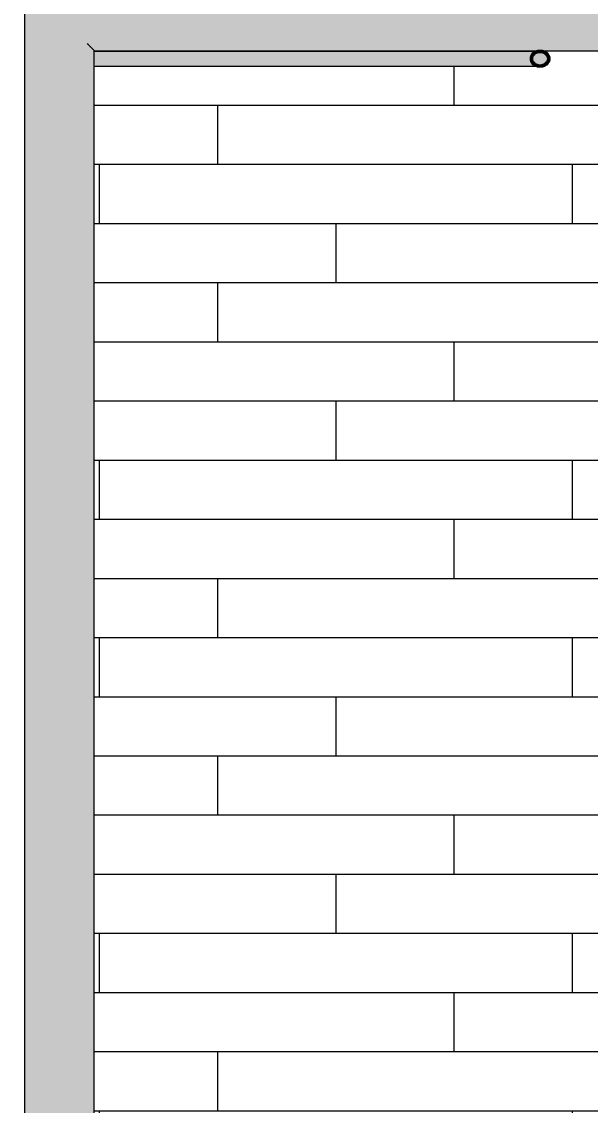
# Model space of a CAD drawing. Header units: inches. Extents: x -4218 to -1814, y 9706 to 12426.
# Drawn here: x -3926.9 to -3888.5, y 11357.7 to 11431 of the extents above; entities that cross this region are included whole.
import ezdxf

# ---------------------------------------------------------------- set-up
doc = ezdxf.new("R2010")
doc.units = ezdxf.units.IN
doc.header["$MEASUREMENT"] = 0
for name, color, linetype, lineweight in [('0-1', 7, 'Continuous', 5), ('0-2', 10, 'Continuous', 13), ('A-ANNO-DIMS', 211, 'Continuous', 9), ('A-ANNO-DIMS-96', 211, 'Continuous', 9), ('A-FLOR-HRAL-1', 7, 'Continuous', 9), ('A-FLOR-PATT-1', 35, 'Continuous', 9), ('A-WALL-3', 250, 'Continuous', 50), ('A-WALL-4', 10, 'Continuous', 13), ('A-WALL-9', 135, 'Continuous', 13)]:
    doc.layers.add(name, color=color, linetype=linetype, lineweight=lineweight)
doc.styles.add('Century Gothic', font='ufonts.com_century-gothic.ttf', dxfattribs={"height": 9})
doc.dimstyles.new('OD__1_8__Tol__', dxfattribs={"dimscale": 12, "dimtxt": 9.397514, "dimasz": 1, "dimexe": 0.75, "dimexo": 0.5, "dimgap": 0.125, "dimtad": 1, "dimdec": 3, "dimrnd": 0.125, "dimzin": 3, "dimdsep": 46, "dimlunit": 4, "dimtxsty": 'Century Gothic', "dimblk1": 'OBLIQUE', "dimblk2": 'OBLIQUE', "dimsah": 1, "dimcen": 0.09, "dimdle": 0.75, "dimazin": 0, "dimtfac": 1, "dimtdec": 4, "dimtix": 1, "dimtmove": 0, "dimatfit": 3, "dimfxl": 1, "dimtvp": 1, "dimtfill": 1, "dimfrac": 2, "dimtolj": 1, "dimtzin": 0, "dimarcsym": 2})

# ---------------------------------------------------------------- blocks, each defined once
blk = doc.blocks.new('Railing - Railing-2550578-FLOOR PLAN - 2ND FLOOR')
at = {"layer": 'A-FLOR-HRAL-1'}
for points in [[(-3926.724, 11203.127), (-3926.251, 11203.6), (-3926.251, 11433.279), (-3926.724, 11433.752), (-3926.724, 11203.143)], [(-3926.251, 11203.6), (-3922.472, 11207.379), (-3922.472, 11429.5), (-3926.251, 11433.279), (-3926.251, 11204.264)], [(-3922.472, 11429.5), (-3861.112, 11429.5), (-3861.112, 11433.279), (-3926.251, 11433.279)], [(-3922.472, 11207.379), (-3921.999, 11207.886), (-3922.015, 11429.043), (-3922.472, 11429.5), (-3922.472, 11207.501)], [(-3892.246, 11429.027), (-3861.112, 11429.043), (-3861.112, 11429.5), (-3922.472, 11429.5), (-3921.999, 11429.027), (-3892.341, 11429.027)]]:
    blk.add_hatch(color=256, dxfattribs=at).paths.add_polyline_path(points, flags=0)
for p, q in [((-3926.724, 11433.752), (-3926.724, 11203.127)), ((-3921.999, 11207.852), (-3921.999, 11429.027)), ((-3921.999, 11429.027), (-3861.112, 11429.027))]:
    blk.add_line(p, q, dxfattribs=at)
blk.add_open_spline([(-3921.999, 11429.027), (-3921.999, 11429.027), (-3922.007, 11429.035), (-3922.034, 11429.062), (-3922.061, 11429.089), (-3922.09, 11429.118), (-3922.116, 11429.144), (-3922.145, 11429.172), (-3922.183, 11429.211), (-3922.226, 11429.254), (-3922.263, 11429.29), (-3922.3, 11429.328), (-3922.369, 11429.397), (-3922.431, 11429.457), (-3922.472, 11429.5)], degree=3, knots=[0, 0, 0, 0, 0.166667, 0.25, 0.333333, 0.416667, 0.458333, 0.5, 0.583333, 0.666667, 0.708333, 0.75, 0.833333, 1, 1, 1, 1], dxfattribs=at)
blk = doc.blocks.new('Walls 106 - Walls 1-2559867-FLOOR PLAN - 2ND FLOOR')
at = {"layer": 'A-WALL-9'}
for points in [[(-3921.693, 11427.982), (-3892.004, 11427.999), (-3892.268, 11428.129), (-3892.407, 11428.305), (-3892.441, 11428.542), (-3892.341, 11428.766), (-3892.129, 11428.925), (-3891.996, 11428.982), (-3921.85, 11428.964), (-3921.999, 11428.908), (-3921.96, 11428.039), (-3921.698, 11427.983)], [(-3891.855, 11427.982), (-3891.565, 11428.049), (-3891.37, 11428.198), (-3891.297, 11428.353), (-3891.27, 11428.542), (-3891.37, 11428.766), (-3891.582, 11428.925), (-3891.855, 11428.982), (-3892.146, 11428.915), (-3892.341, 11428.766), (-3892.413, 11428.612), (-3892.421, 11428.353), (-3892.341, 11428.198), (-3892.129, 11428.039), (-3891.996, 11427.997)]]:
    blk.add_hatch(color=256, dxfattribs=at).paths.add_polyline_path(points, flags=0)
at = {"layer": 'A-WALL-3', "flags": 128}
for points in [[(-3891.855, 11428.982), (-3891.996, 11428.968), (-3892.129, 11428.925), (-3892.246, 11428.856), (-3892.341, 11428.766), (-3892.407, 11428.659), (-3892.441, 11428.542), (-3892.441, 11428.422), (-3892.407, 11428.305), (-3892.341, 11428.198), (-3892.246, 11428.108), (-3892.129, 11428.039), (-3891.996, 11427.997), (-3891.855, 11427.982)], [(-3891.855, 11427.982), (-3891.714, 11427.997), (-3891.581, 11428.039), (-3891.464, 11428.108), (-3891.37, 11428.198), (-3891.304, 11428.305), (-3891.27, 11428.422), (-3891.27, 11428.542), (-3891.304, 11428.659), (-3891.37, 11428.766), (-3891.464, 11428.856), (-3891.581, 11428.925), (-3891.714, 11428.968), (-3891.855, 11428.982)]]:
    blk.add_lwpolyline(points, dxfattribs=at)
at = {"layer": 'A-WALL-4'}
for p, q in [((-3891.855, 11428.982), (-3921.999, 11428.982)), ((-3921.999, 11427.982), (-3891.855, 11427.982))]:
    blk.add_line(p, q, dxfattribs=at)
blk = doc.blocks.new('CTR - 1st Phase - Shell_rvt-1-FLOOR PLAN - 2ND FLOOR')
at = {"layer": 'A-FLOR-PATT-1'}
h = blk.add_hatch(dxfattribs=at)
h.set_pattern_fill('FP_34', color=256, style=0, pattern_type=2)
h.set_pattern_definition([(180, (19334.317, 12037.341), (-5e-16, -4), []), (270, (19334.317, 12037.341), (8, -8), [4, -28]), (270, (19318.317, 12033.341), (8, -8), [4, -28])])
h.paths.add_polyline_path([(-3921.999, 11207.852), (-3861.299, 11207.852), (-3861.299, 11280.739), (-3861.38, 11280.739), (-3861.38, 11316.864), (-3861.299, 11316.864), (-3861.299, 11429.027), (-3921.999, 11429.027), (-3921.96, 11428.925), (-3921.693, 11428.982), (-3891.706, 11428.965), (-3891.443, 11428.836), (-3891.304, 11428.659), (-3891.279, 11428.482), (-3891.349, 11428.232), (-3891.464, 11428.108), (-3891.714, 11427.997), (-3892.246, 11427.982), (-3921.85, 11428.001), (-3921.999, 11428.014), (-3921.96, 11321.842), (-3921.693, 11321.899), (-3891.706, 11321.882), (-3891.443, 11321.752), (-3891.304, 11321.576), (-3891.279, 11321.399), (-3891.349, 11321.149), (-3891.464, 11321.025), (-3891.714, 11320.913), (-3892.246, 11320.899), (-3921.85, 11320.917), (-3921.999, 11320.93), (-3921.96, 11208.856), (-3921.693, 11208.913), (-3891.706, 11208.896), (-3891.443, 11208.767), (-3891.304, 11208.591), (-3891.279, 11208.413), (-3891.349, 11208.163), (-3891.464, 11208.039), (-3891.714, 11207.928), (-3892.246, 11207.913), (-3921.901, 11207.95), (-3921.999, 11207.945), (-3921.999, 11207.938)], flags=0)
at = {"layer": '0-2'}
for name in ['Railing - Railing-2550578-FLOOR PLAN - 2ND FLOOR', 'Walls 106 - Walls 1-2559867-FLOOR PLAN - 2ND FLOOR']:
    blk.add_blockref(name, (0, 0), dxfattribs=at)
blk = doc.blocks.new('DIMBLOCK7-FLOOR PLAN - 2ND FLOOR')
at = {"layer": 'A-ANNO-DIMS-96'}
for p, q in [((-4043.678, 9973.939), (-4043.678, 12124.839)), ((-3862.286, 12115.839), (-4052.678, 12115.839)), ((-4043.678, 12115.839), (-3862.286, 12115.839)), ((-3862.286, 9982.939), (-4052.678, 9982.939)), ((-4043.678, 9982.939), (-3862.286, 9982.939))]:
    blk.add_line(p, q, dxfattribs=at)
at = {"layer": 'A-ANNO-DIMS-96', "lineweight": 50}
for p, q in [((-4043.678, 12115.839), (-4049.678, 12121.839)), ((-4043.678, 12115.839), (-4037.678, 12109.839)), ((-4043.678, 9982.939), (-4049.678, 9988.939)), ((-4043.678, 9982.939), (-4037.678, 9976.939))]:
    blk.add_line(p, q, dxfattribs=at)
at = {"layer": 'A-ANNO-DIMS-96', "color": 0, "insert": (-4056.713, 11015.156), "char_height": 9, "width": 82.16113, "attachment_point": 1, "rotation": 90, "line_spacing_factor": 0.984502, "style": 'Century Gothic', "bg_fill": 3, "box_fill_scale": 1.25, "bg_fill_color": 256, "bg_fill_true_color": 13158600, "bg_fill_transparency": 0}
blk.add_mtext('177\' - 8 7/8"', dxfattribs=at)
blk = doc.blocks.new('_Oblique')
at = {"color": 0, "linetype": 'ByBlock', "lineweight": -2}
blk.add_line((-0.5, -0.5), (0.5, 0.5), dxfattribs=at)

msp = doc.modelspace()

# ---------------------------------------------------------------- block references
at = {"layer": '0-1'}
msp.add_blockref('CTR - 1st Phase - Shell_rvt-1-FLOOR PLAN - 2ND FLOOR', (0, 0), dxfattribs=at)

# ---------------------------------------------------------------- next in the draw order: dimensions: what is measured, and where the dimension line sits
at = {"layer": 'A-ANNO-DIMS'}
dim = msp.add_linear_dim(base=(-4043.67756, 12115.8394), p1=(-3856.28624, 9982.9394), p2=(-3856.28624, 12115.8394), angle=90, dimstyle='OD__1_8__Tol__', override={"dimpost": '<>', "dimfxl": 2132.9}, dxfattribs=at)
dim.commit()
dim.dimension.update_dxf_attribs({"geometry": 'DIMBLOCK7-FLOOR PLAN - 2ND FLOOR', "text_midpoint": (-4050.40257, 11049.3894)})

doc.saveas('drawing.dxf')
